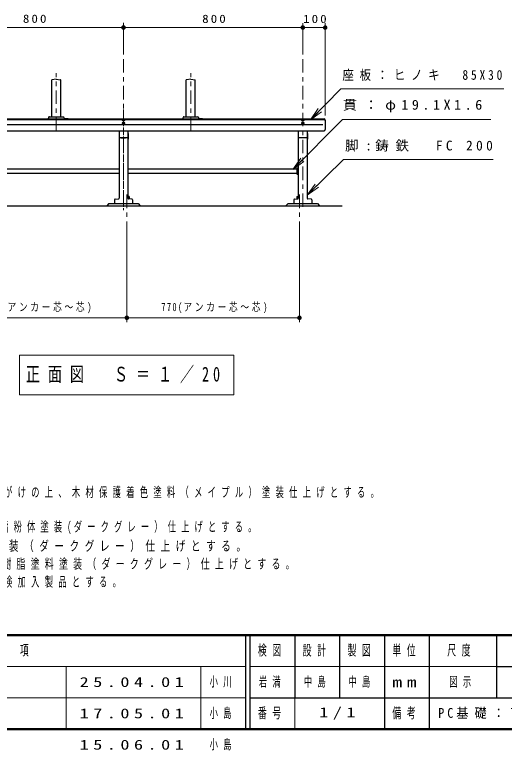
# Model space of a CAD drawing. Units: millimetres on the paper, scale 1:20. Extents: x -365 to 12, y -47 to 342.
# Drawn here: x -290 to -180.8, y -4.7 to 159.5 of the extents above; entities that cross this region are included whole.
import ezdxf

# ---------------------------------------------------------------- set-up
doc = ezdxf.new("R2010")
doc.units = ezdxf.units.MM
doc.linetypes.add('USER2', pattern=[6, 3, -1, 1, -1])
doc.layers.add('LY_1', color=7, linetype='Continuous', lineweight=25)
doc.layers.add('LY_2', color=7, linetype='Continuous', lineweight=13)
doc.styles.add('ＭＳ ゴシック', font='')
doc.styles.get('ＭＳ ゴシック').set_extended_font_data('MS Gothic')

# ---------------------------------------------------------------- blocks, each defined once
blk = doc.blocks.new('filled_dot')
at = {"color": 0, "linetype": 'Continuous', "lineweight": -2, "const_width": 1.25}
blk.add_lwpolyline([(-0.625, 0, 1), (0.625, 0, 1)], format="xyb", close=True, dxfattribs=at)

msp = doc.modelspace()

# ---------------------------------------------------------------- linework, layer by layer
at = {"layer": 'LY_1', "lineweight": 13}
for p, q in [((-265.717, 150.608), (-265.717, 157.68)), ((-308.717, 156.68), (-262.717, 156.68)), ((-265.717, 150.608), (-265.717, 157.663)), ((-265.717, 156.663), (-225.717, 156.663)), ((-225.717, 150.608), (-225.717, 157.663)), ((-225.717, 156.638), (-220.717, 156.638)), ((-220.717, 137), (-220.717, 157.638)), ((-224.029, 136.052), (-222.289, 138.546)), ((-224.029, 136.052), (-221.931, 138.196)), ((-221.574, 137.847), (-224.029, 136.052)), ((-227.94, 124.993), (-226.178, 127.472)), ((-227.94, 124.993), (-225.824, 127.119)), ((-225.47, 126.767), (-227.94, 124.993)), ((-224.717, 119.243), (-222.933, 121.705)), ((-224.717, 119.243), (-222.582, 121.35)), ((-222.231, 120.994), (-224.717, 119.243)), ((-264.967, 113.353), (-264.967, 90.853)), ((-226.467, 113.353), (-226.467, 90.853)), ((-264.967, 91.853), (-304.967, 91.853)), ((-226.467, 91.853), (-264.967, 91.853)), ((-288.909, 83.469), (-288.909, 74.669)), ((-241.109, 83.469), (-288.909, 83.469)), ((-241.109, 74.669), (-241.109, 83.469)), ((-288.909, 74.669), (-241.109, 74.669))]:
    msp.add_line(p, q, dxfattribs=at)
at = {"layer": 'LY_1', "linetype": 'USER2', "lineweight": 13}
for p, q in [((-265.717, 149.608), (-265.717, 115.853)), ((-225.717, 149.608), (-225.717, 115.853)), ((-280.717, 133.596), (-280.717, 146.45)), ((-250.717, 133.596), (-250.717, 146.45)), ((-265.717, 138.339), (-265.717, 115.853)), ((-264.967, 119.353), (-264.967, 114.353)), ((-226.467, 119.353), (-226.467, 114.353))]:
    msp.add_line(p, q, dxfattribs=at)
at = {"layer": 'LY_1'}
for p, q in [((-281.717, 136.751), (-281.717, 144.946)), ((-280.717, 145.139), (-281.675, 144.995)), ((-280.717, 145.139), (-279.76, 144.995)), ((-279.717, 136.751), (-279.717, 144.946)), ((-251.717, 136.751), (-251.717, 144.946)), ((-250.717, 145.139), (-251.675, 144.995)), ((-250.717, 145.139), (-249.76, 144.995)), ((-249.717, 136.751), (-249.717, 144.946)), ((-282.357, 136.691), (-282.543, 136.266)), ((-282.265, 136.751), (-280.717, 136.751)), ((-280.717, 136.751), (-279.17, 136.751)), ((-279.078, 136.691), (-278.892, 136.266)), ((-252.357, 136.691), (-252.543, 136.266)), ((-252.265, 136.751), (-250.717, 136.751)), ((-250.717, 136.751), (-249.17, 136.751)), ((-249.078, 136.691), (-248.892, 136.266)), ((-310.217, 135.009), (-221.217, 135.009)), ((-283.36, 136.251), (-282.566, 136.251)), ((-278.074, 136.251), (-278.869, 136.251)), ((-253.36, 136.251), (-252.566, 136.251)), ((-248.074, 136.251), (-248.869, 136.251)), ((-266.276, 132.046), (-265.276, 132.046)), ((-266.276, 132.046), (-265.276, 132.046)), ((-264.419, 118.928), (-264.717, 118.928)), ((-264.419, 118.928), (-264.419, 118.381)), ((-227.016, 118.928), (-226.717, 118.928)), ((-227.016, 118.928), (-227.016, 118.381))]:
    msp.add_line(p, q, dxfattribs=at)
at = {"layer": 'LY_1', "color": 4}
for p, q in [((-310.467, 136.25), (-220.967, 136.25)), ((-310.467, 136.149), (-220.967, 136.149)), ((-220.717, 136), (-220.717, 133.865)), ((-310.467, 133.615), (-220.967, 133.615)), ((-266.717, 133.615), (-266.717, 118.537)), ((-264.717, 133.615), (-264.717, 118.537)), ((-226.717, 133.615), (-226.717, 118.537)), ((-224.717, 133.615), (-224.717, 118.537)), ((-264.792, 132.028), (-266.642, 132.028)), ((-264.667, 131.728), (-264.717, 131.703)), ((-264.667, 132.978), (-264.667, 131.728)), ((-224.792, 132.028), (-226.642, 132.028)), ((-224.667, 132.978), (-224.717, 133.003)), ((-224.667, 131.728), (-224.717, 131.703)), ((-224.667, 132.978), (-224.667, 131.728)), ((-304.417, 125.081), (-266.717, 125.081)), ((-264.717, 125.081), (-227.017, 125.081)), ((-227.017, 125.233), (-227.017, 123.973)), ((-226.717, 125.31), (-226.973, 125.283)), ((-304.417, 124.126), (-266.717, 124.126)), ((-264.717, 124.126), (-227.017, 124.126)), ((-226.973, 123.923), (-226.717, 123.897)), ((-267.573, 118.359), (-266.861, 118.387)), ((-263.861, 118.359), (-264.573, 118.387)), ((-227.573, 118.359), (-226.861, 118.387)), ((-223.861, 118.359), (-224.573, 118.387)), ((-301.967, 116.853), (-216.967, 116.853)), ((-268.967, 117.353), (-269.467, 116.853)), ((-268.967, 117.353), (-262.467, 117.353)), ((-267.717, 118.209), (-267.717, 117.353)), ((-263.717, 118.209), (-263.717, 117.353)), ((-262.467, 117.353), (-261.967, 116.853)), ((-228.967, 117.353), (-229.467, 116.853)), ((-228.967, 117.353), (-222.467, 117.353)), ((-227.717, 118.209), (-227.717, 117.353)), ((-223.717, 118.209), (-223.717, 117.353)), ((-222.467, 117.353), (-221.967, 116.853))]:
    msp.add_line(p, q, dxfattribs=at)
at = {"layer": 'LY_1', "lineweight": 13}
for points in [[(-224.029, 136.052), (-217.267, 142.965), (-180.87, 142.965)], [(-227.94, 124.993), (-216.87, 136.116), (-183.77, 136.116)], [(-224.717, 119.243), (-216.671, 127.181), (-183.274, 127.181)]]:
    msp.add_lwpolyline(points, dxfattribs=at)
at = {"layer": 'LY_1', "color": 4}
for points in [[(-265.417, 135.977), (-265.419, 135.985), (-265.422, 135.993), (-265.428, 136), (-265.435, 136.008), (-265.445, 136.015), (-265.458, 136.022), (-265.472, 136.028), (-265.488, 136.034), (-265.505, 136.04), (-265.525, 136.045), (-265.545, 136.05), (-265.567, 136.054), (-265.591, 136.058), (-265.615, 136.061), (-265.64, 136.063), (-265.665, 136.065), (-265.691, 136.066), (-265.717, 136.066), (-265.744, 136.066), (-265.769, 136.065), (-265.795, 136.063), (-265.82, 136.061), (-265.844, 136.058), (-265.867, 136.054), (-265.889, 136.05), (-265.91, 136.045), (-265.93, 136.04), (-265.947, 136.034), (-265.963, 136.028), (-265.977, 136.022), (-265.989, 136.015), (-265.999, 136.008), (-266.007, 136), (-266.013, 135.993), (-266.016, 135.985), (-266.017, 135.977), (-266.016, 135.969), (-266.013, 135.961), (-266.007, 135.954), (-265.999, 135.946), (-265.989, 135.939), (-265.977, 135.932), (-265.963, 135.926), (-265.947, 135.92), (-265.93, 135.914), (-265.91, 135.909), (-265.889, 135.904), (-265.867, 135.9), (-265.844, 135.896), (-265.82, 135.893), (-265.795, 135.891), (-265.769, 135.889), (-265.744, 135.888), (-265.717, 135.888), (-265.691, 135.888), (-265.665, 135.889), (-265.64, 135.891), (-265.615, 135.893), (-265.591, 135.896), (-265.567, 135.9), (-265.545, 135.904), (-265.525, 135.909), (-265.505, 135.914), (-265.488, 135.92), (-265.472, 135.926), (-265.458, 135.932), (-265.445, 135.939), (-265.435, 135.946), (-265.428, 135.954), (-265.422, 135.961), (-265.419, 135.969)], [(-265.417, 135.307), (-265.419, 135.315), (-265.422, 135.322), (-265.428, 135.33), (-265.435, 135.338), (-265.445, 135.345), (-265.458, 135.352), (-265.472, 135.358), (-265.488, 135.364), (-265.505, 135.37), (-265.525, 135.375), (-265.545, 135.38), (-265.567, 135.384), (-265.591, 135.388), (-265.615, 135.391), (-265.64, 135.393), (-265.665, 135.395), (-265.691, 135.396), (-265.717, 135.396), (-265.744, 135.396), (-265.769, 135.395), (-265.795, 135.393), (-265.82, 135.391), (-265.844, 135.388), (-265.867, 135.384), (-265.889, 135.38), (-265.91, 135.375), (-265.93, 135.37), (-265.947, 135.364), (-265.963, 135.358), (-265.977, 135.352), (-265.989, 135.345), (-265.999, 135.338), (-266.007, 135.33), (-266.013, 135.322), (-266.016, 135.315), (-266.017, 135.307), (-266.016, 135.299), (-266.013, 135.291), (-266.007, 135.284), (-265.999, 135.276), (-265.989, 135.269), (-265.977, 135.262), (-265.963, 135.256), (-265.947, 135.25), (-265.93, 135.244), (-265.91, 135.239), (-265.889, 135.234), (-265.867, 135.23), (-265.844, 135.226), (-265.82, 135.223), (-265.795, 135.221), (-265.769, 135.219), (-265.744, 135.218), (-265.717, 135.218), (-265.691, 135.218), (-265.665, 135.219), (-265.64, 135.221), (-265.615, 135.223), (-265.591, 135.226), (-265.567, 135.23), (-265.545, 135.234), (-265.525, 135.239), (-265.505, 135.244), (-265.488, 135.25), (-265.472, 135.256), (-265.458, 135.262), (-265.445, 135.269), (-265.435, 135.276), (-265.428, 135.284), (-265.422, 135.291), (-265.419, 135.299)], [(-225.417, 135.977), (-225.419, 135.985), (-225.422, 135.993), (-225.428, 136), (-225.435, 136.008), (-225.445, 136.015), (-225.458, 136.022), (-225.472, 136.028), (-225.488, 136.034), (-225.505, 136.04), (-225.525, 136.045), (-225.545, 136.05), (-225.567, 136.054), (-225.591, 136.058), (-225.615, 136.061), (-225.64, 136.063), (-225.665, 136.065), (-225.691, 136.066), (-225.717, 136.066), (-225.744, 136.066), (-225.769, 136.065), (-225.795, 136.063), (-225.82, 136.061), (-225.844, 136.058), (-225.867, 136.054), (-225.889, 136.05), (-225.91, 136.045), (-225.929, 136.04), (-225.947, 136.034), (-225.963, 136.028), (-225.977, 136.022), (-225.989, 136.015), (-225.999, 136.008), (-226.007, 136), (-226.013, 135.993), (-226.016, 135.985), (-226.017, 135.977), (-226.016, 135.969), (-226.013, 135.961), (-226.007, 135.954), (-225.999, 135.946), (-225.989, 135.939), (-225.977, 135.932), (-225.963, 135.926), (-225.947, 135.92), (-225.929, 135.914), (-225.91, 135.909), (-225.889, 135.904), (-225.867, 135.9), (-225.844, 135.896), (-225.82, 135.893), (-225.795, 135.891), (-225.769, 135.889), (-225.744, 135.888), (-225.717, 135.888), (-225.691, 135.888), (-225.665, 135.889), (-225.64, 135.891), (-225.615, 135.893), (-225.591, 135.896), (-225.567, 135.9), (-225.545, 135.904), (-225.525, 135.909), (-225.505, 135.914), (-225.488, 135.92), (-225.472, 135.926), (-225.458, 135.932), (-225.445, 135.939), (-225.435, 135.946), (-225.428, 135.954), (-225.422, 135.961), (-225.419, 135.969)], [(-225.417, 135.307), (-225.419, 135.315), (-225.422, 135.322), (-225.428, 135.33), (-225.435, 135.338), (-225.445, 135.345), (-225.458, 135.352), (-225.472, 135.358), (-225.488, 135.364), (-225.505, 135.37), (-225.525, 135.375), (-225.545, 135.38), (-225.567, 135.384), (-225.591, 135.388), (-225.615, 135.391), (-225.64, 135.393), (-225.665, 135.395), (-225.691, 135.396), (-225.717, 135.396), (-225.744, 135.396), (-225.769, 135.395), (-225.795, 135.393), (-225.82, 135.391), (-225.844, 135.388), (-225.867, 135.384), (-225.889, 135.38), (-225.91, 135.375), (-225.929, 135.37), (-225.947, 135.364), (-225.963, 135.358), (-225.977, 135.352), (-225.989, 135.345), (-225.999, 135.338), (-226.007, 135.33), (-226.013, 135.322), (-226.016, 135.315), (-226.017, 135.307), (-226.016, 135.299), (-226.013, 135.291), (-226.007, 135.284), (-225.999, 135.276), (-225.989, 135.269), (-225.977, 135.262), (-225.963, 135.256), (-225.947, 135.25), (-225.929, 135.244), (-225.91, 135.239), (-225.889, 135.234), (-225.867, 135.23), (-225.844, 135.226), (-225.82, 135.223), (-225.795, 135.221), (-225.769, 135.219), (-225.744, 135.218), (-225.717, 135.218), (-225.691, 135.218), (-225.665, 135.219), (-225.64, 135.221), (-225.615, 135.223), (-225.591, 135.226), (-225.567, 135.23), (-225.545, 135.234), (-225.525, 135.239), (-225.505, 135.244), (-225.488, 135.25), (-225.472, 135.256), (-225.458, 135.262), (-225.445, 135.269), (-225.435, 135.276), (-225.428, 135.284), (-225.422, 135.291), (-225.419, 135.299)]]:
    msp.add_lwpolyline(points, close=True, dxfattribs=at)
at = {"layer": 'LY_1'}
for centre, radius, start, end in [((-281.667, 144.946), 0.05, 98.53077, 180), ((-279.767, 144.946), 0.05, 0, 81.46923), ((-251.667, 144.946), 0.05, 98.53077, 180), ((-249.767, 144.946), 0.05, 0, 81.46923), ((-282.265, 136.651), 0.1, 90, 156.37062), ((-279.17, 136.651), 0.1, 23.62938, 90), ((-252.265, 136.651), 0.1, 90, 156.37062), ((-249.17, 136.651), 0.1, 23.62938, 90), ((-283.36, 136.151), 0.1, 82.07609, 97.92391), ((-282.566, 136.276), 0.025, 270, 336.37062), ((-278.869, 136.276), 0.025, 203.62938, 270), ((-253.36, 136.151), 0.1, 82.07609, 97.92391), ((-252.566, 136.276), 0.025, 270, 336.37062), ((-248.869, 136.276), 0.025, 203.62938, 270)]:
    msp.add_arc(centre, radius, start, end, dxfattribs=at)
at = {"layer": 'LY_1', "color": 4}
for centre, radius, start, end in [((-220.967, 136), 0.25, 0, 89.99998), ((-220.967, 135.899), 0.25, 0, 89.99998), ((-220.967, 133.865), 0.25, 270.00002, 0), ((-266.642, 132.103), 0.075, 179.99996, 269.99995), ((-264.792, 132.103), 0.075, 269.99996, 0), ((-264.595, 132.103), 0.075, 179.99996, 269.99995), ((-226.642, 132.103), 0.075, 179.99996, 269.99995), ((-224.792, 132.103), 0.075, 269.99996, 0), ((-226.967, 125.233), 0.05, 96.00842, 179.99996), ((-226.967, 123.973), 0.05, 179.99996, 263.99151), ((-267.567, 118.209), 0.15, 92.29005, 179.99996), ((-266.867, 118.537), 0.15, 272.28999, 0), ((-264.567, 118.537), 0.15, 179.99996, 267.70997), ((-263.867, 118.209), 0.15, 0, 87.70991), ((-227.567, 118.209), 0.15, 92.29005, 179.99996), ((-226.867, 118.537), 0.15, 272.28999, 0), ((-224.567, 118.537), 0.15, 179.99996, 267.70997), ((-223.867, 118.209), 0.15, 0, 87.70991)]:
    msp.add_arc(centre, radius, start, end, dxfattribs=at)
at = {"layer": 'LY_2', "lineweight": 50}
for p, q in [((-365, 21), (0, 21)), ((-365, 0), (0, 0))]:
    msp.add_line(p, q, dxfattribs=at)
at = {"layer": 'LY_2', "color": 211, "lineweight": 25}
for p, q in [((-238.5, 21), (-238.5, 0)), ((-237.5, 21), (-237.5, 0)), ((-227.5, 21), (-227.5, 7)), ((-217.5, 21), (-217.5, 7)), ((-207.5, 21), (-207.5, 0)), ((-197.5, 21), (-197.5, 7)), ((-182.5, 21), (-182.5, 7)), ((-182.5, 14), (-70, 14)), ((-237.5, 7), (0, 7))]:
    msp.add_line(p, q, dxfattribs=at)
at = {"layer": 'LY_2'}
for p, q in [((-365, 14), (-238.5, 14)), ((-278.5, 14), (-278.5, 0)), ((-248.5, 14), (-248.5, 0)), ((-237.5, 14), (-182.5, 14)), ((-365, 7), (-238.5, 7)), ((-227.5, 7), (-227.5, 0))]:
    msp.add_line(p, q, dxfattribs=at)
at = {"layer": 'LY_2', "lineweight": 25}
msp.add_line((-197.5, 7), (-197.5, 0), dxfattribs=at)

# ---------------------------------------------------------------- block references
at = {"layer": 'LY_1', "lineweight": 13, "xscale": 0.4, "yscale": 0.4}
for p in [(-265.717, 156.68), (-265.717, 156.663), (-225.717, 156.638)]:
    msp.add_blockref('filled_dot', p, dxfattribs=at)
at = {"layer": 'LY_1', "lineweight": 13, "xscale": 0.4, "yscale": 0.4, "rotation": 180}
for p in [(-225.717, 156.663), (-220.717, 156.638), (-264.967, 91.853), (-226.467, 91.853)]:
    msp.add_blockref('filled_dot', p, dxfattribs=at)

# ---------------------------------------------------------------- texts
at = {"layer": 'LY_1', "style": 'ＭＳ ゴシック'}
for s, insert, char_height, attachment_point in [('\\T1.33;\\W1.15;800', (-285.301, 157.68), 1.833, 8), ('\\T1.33;\\W1.15;800', (-245.301, 157.663), 1.833, 8), ('\\T1.33;\\W1.15;100', (-222.789, 157.638), 1.833, 8), ('\\T1.5;\\W0.85;座板：ヒノキ\u300085X30', (-216.87, 145.965), 2.199, 4), ('\\T1.5;\\W1.05;貫：φ19.1X1.6', (-216.77, 139.116), 2.199, 4), ('\\T1.5;脚:鋳鉄\u3000FC\\~200', (-216.274, 130.181), 2.199, 4), ('\\T1.32;\\W0.75;800(アンカー芯～芯)', (-284.537, 92.853), 1.833, 8), ('\\T1.32;\\W0.75;770(アンカー芯～芯)', (-245.293, 92.853), 1.833, 8), ('\\T1.56;\\W0.7;正面図\u3000Ｓ＝１／20', (-287.509, 79.069), 3.299, 4), ('\\T1.64;\\W0.6;木材は、ヒノキ（一等材）とし、カンナ・ペーパーがけの上、木材保護着色塗料（メイプル）塗装仕上げとする。', (-362.052, 51.536), 2.199, 7), ('\\T1.62;\\W0.6;鋼材は、電気亜鉛メッキ処理の上、ポリエステル樹脂粉体塗装(ダークグレー）仕上げとする。', (-362.052, 43.536), 2.199, 7), ('\\T1.57;\\W0.7;鋳鉄は、FC\\~200とし、ポリエステル樹脂粉体塗装（ダークグレー）仕上げとする。', (-362.052, 39.536), 2.199, 7), ('\\T1.58;\\W0.65;肘掛けは、アルミ合金鋳物\\~AC3Aとし、ウレタ\\~ン樹脂塗料塗装（ダークグレー）仕上げとする。', (-362.052, 35.536), 2.199, 7), ('\\T1.64;\\W0.6;本製品は、（一社）日本公園施設業協会賠償責任保険加入製品とする。', (-362.052, 31.536), 2.199, 7), ('\\T1.5;\\W1.35;25.04.01', (-275.5, 10.5), 2.199, 4), ('\\T1.64;\\W0.6;小川', (-246.5, 10.5), 2.199, 4), ('\\T1.64;\\W0.6;岩満', (-232.5, 10.5), 2.199, 5), ('\\T1.64;\\W0.6;中島', (-225.5, 10.5), 2.199, 4), ('\\T1.64;\\W0.6;中島', (-212.5, 10.5), 2.199, 5), ('\\T1.64;\\W0.6;図示', (-190, 10.5), 2.199, 5), ('\\T1.64;\\W0.6;小島', (-246.5, 3.5), 2.199, 4), ('\\T1.5;\\W1.35;1/1', (-217.5, 3.5), 2.199, 5), ('\\T1.5;\\W0.9;PC基礎：T12-HF\u3000肘掛け付', (-195.5, 3.5), 2.199, 4), ('\\T1.5;\\W1.35;17.05.01', (-275.5, 3.5), 2.199, 4), ('\\T1.5;\\W1.35;15.06.01', (-275.5, -3.5), 2.199, 4), ('\\T1.64;\\W0.6;小島', (-246.5, -3.5), 2.199, 4)]:
    msp.add_mtext(s, dxfattribs=dict(at, insert=insert, char_height=char_height, attachment_point=attachment_point))
at = {"layer": 'LY_2', "color": 4, "char_height": 2.346, "attachment_point": 5, "style": 'ＭＳ ゴシック'}
for s, insert in [('\\T1.64;\\W0.6;改\u3000\u3000訂\u3000\u3000事\u3000\u3000項', (-301.75, 17.5)), ('\\T1.64;\\W0.6;検図', (-232.5, 17.5)), ('\\T1.64;\\W0.6;設計', (-222.5, 17.5)), ('\\T1.64;\\W0.6;製図', (-212.5, 17.5)), ('\\T1.64;\\W0.6;単位', (-202.5, 17.5)), ('\\T1.64;\\W0.6;尺度', (-190.25, 17.5)), ('\\T1.5;\\W1.35;mm', (-202.5, 10.5)), ('\\T1.64;\\W0.6;番号', (-232.5, 3.5)), ('\\T1.64;\\W0.6;備考', (-202.5, 3.5))]:
    msp.add_mtext(s, dxfattribs=dict(at, insert=insert))

doc.saveas('drawing.dxf')
